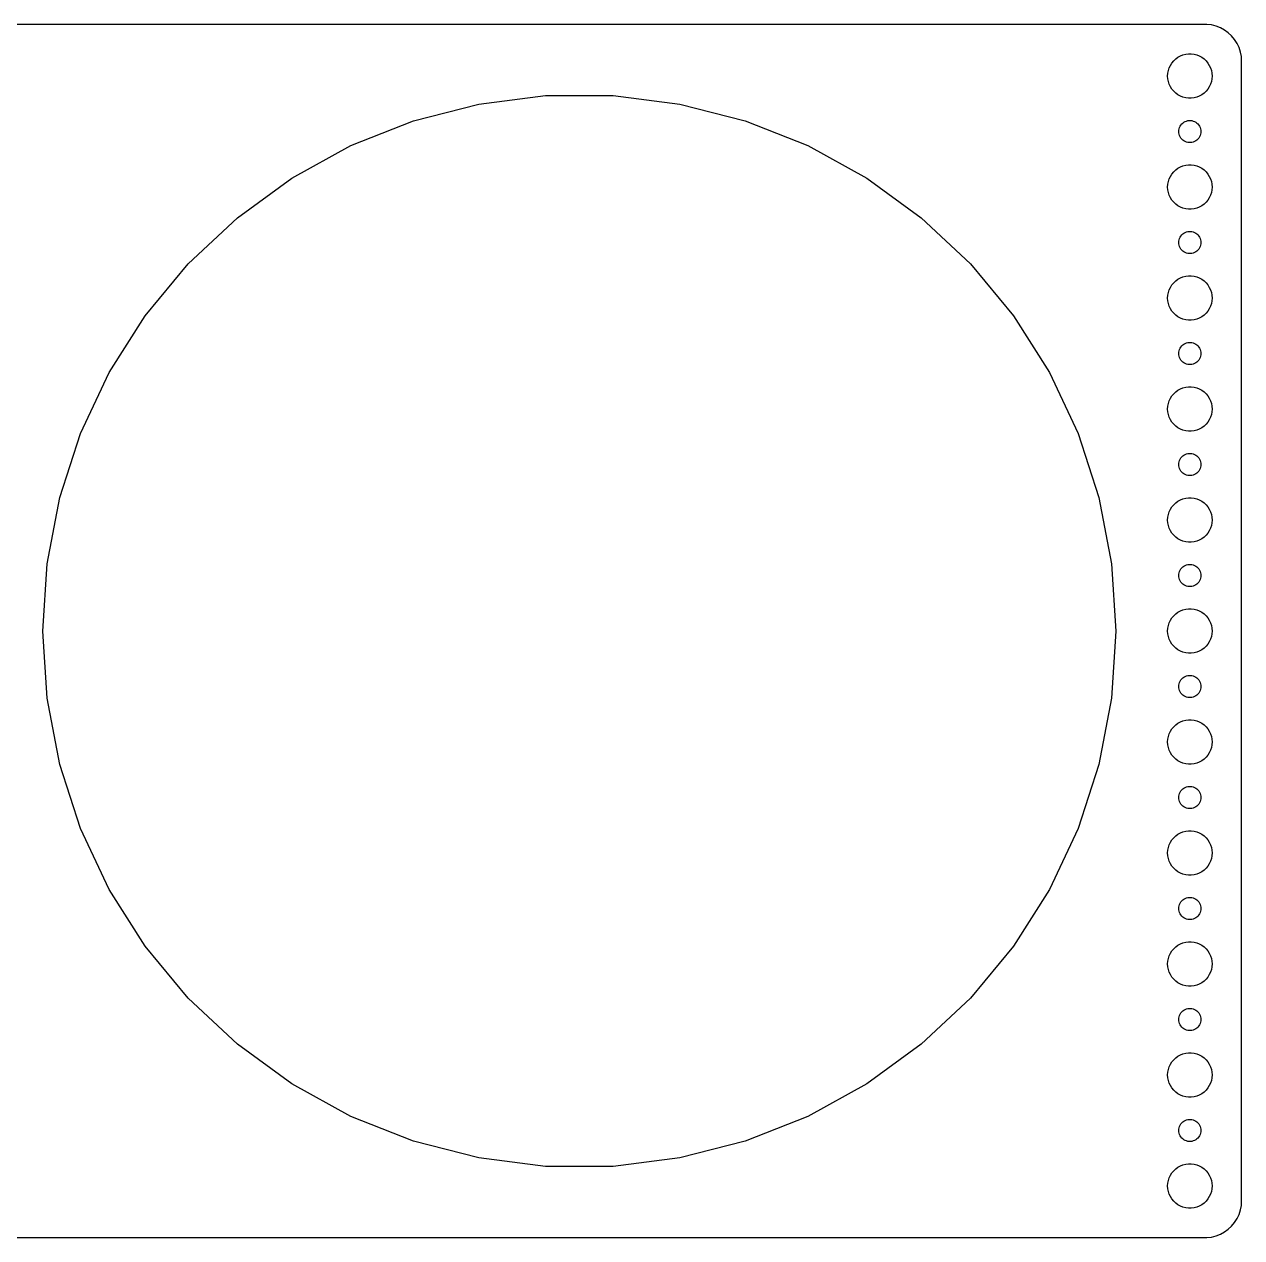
# Model space of a CAD drawing. Header units: metres. Extents: x -164 to 164, y -82 to 82.
# Drawn here: x 0 to 164.5, y -82 to 82 of the extents above; entities that cross this region are included whole.
import ezdxf

# ---------------------------------------------------------------- set-up
doc = ezdxf.new("R2010")
doc.units = ezdxf.units.M

msp = doc.modelspace()

# ---------------------------------------------------------------- linework, layer by layer
for p, q in [((159.814, 81.9901), (-159.814, 81.9901)), ((160.437, 81.9114), (159.814, 81.9901)), ((161.045, 81.7553), (160.437, 81.9114)), ((161.629, 81.5241), (161.045, 81.7553)), ((162.179, 81.2216), (161.629, 81.5241)), ((162.687, 80.8526), (162.179, 81.2216)), ((163.145, 80.4227), (162.687, 80.8526)), ((163.545, 79.9389), (163.145, 80.4227)), ((163.882, 79.4088), (163.545, 79.9389)), ((164.149, 78.8406), (163.882, 79.4088)), ((155.588, 77.3115), (155.893, 77.533)), ((155.893, 77.533), (156.223, 77.7145)), ((156.223, 77.7145), (156.573, 77.8532)), ((156.573, 77.8532), (156.938, 77.9469)), ((156.938, 77.9469), (157.312, 77.9941)), ((157.312, 77.9941), (157.688, 77.9941)), ((157.688, 77.9941), (158.062, 77.9469)), ((158.062, 77.9469), (158.427, 77.8532)), ((158.427, 77.8532), (158.777, 77.7145)), ((158.777, 77.7145), (159.107, 77.533)), ((159.107, 77.533), (159.412, 77.3115)), ((164.343, 78.2434), (164.149, 78.8406)), ((164.461, 77.6267), (164.343, 78.2434)), ((164.5, 77), (164.461, 77.6267)), ((154.524, 75.376), (154.594, 75.7461)), ((154.594, 75.7461), (154.711, 76.1044)), ((154.711, 76.1044), (154.871, 76.4453)), ((154.871, 76.4453), (155.073, 76.7634)), ((155.073, 76.7634), (155.313, 77.0536)), ((155.313, 77.0536), (155.588, 77.3115)), ((159.412, 77.3115), (159.687, 77.0536)), ((159.687, 77.0536), (159.927, 76.7634)), ((159.927, 76.7634), (160.129, 76.4453)), ((160.129, 76.4453), (160.289, 76.1044)), ((160.289, 76.1044), (160.406, 75.7461)), ((160.406, 75.7461), (160.476, 75.376)), ((164.5, -77), (164.5, 77)), ((154.5, 75), (154.524, 75.376)), ((154.524, 74.624), (154.5, 75)), ((154.594, 74.2539), (154.524, 74.624)), ((154.711, 73.8956), (154.594, 74.2539)), ((160.406, 74.2539), (160.289, 73.8956)), ((160.476, 74.624), (160.406, 74.2539)), ((160.476, 75.376), (160.5, 75)), ((160.5, 75), (160.476, 74.624)), ((154.871, 73.5547), (154.711, 73.8956)), ((155.073, 73.2366), (154.871, 73.5547)), ((155.313, 72.9464), (155.073, 73.2366)), ((155.588, 72.6885), (155.313, 72.9464)), ((155.893, 72.467), (155.588, 72.6885)), ((156.223, 72.2855), (155.893, 72.467)), ((159.107, 72.467), (158.777, 72.2855)), ((159.412, 72.6885), (159.107, 72.467)), ((159.687, 72.9464), (159.412, 72.6885)), ((159.927, 73.2366), (159.687, 72.9464)), ((160.129, 73.5547), (159.927, 73.2366)), ((160.289, 73.8956), (160.129, 73.5547)), ((52.5963, 68.9516), (61.4149, 71.2158)), ((61.4149, 71.2158), (70.4477, 72.3569)), ((70.4477, 72.3569), (79.5523, 72.3569)), ((79.5523, 72.3569), (88.5851, 71.2158)), ((88.5851, 71.2158), (97.4037, 68.9516)), ((156.573, 72.1468), (156.223, 72.2855)), ((156.938, 72.0531), (156.573, 72.1468)), ((157.312, 72.0059), (156.938, 72.0531)), ((157.688, 72.0059), (157.312, 72.0059)), ((158.062, 72.0531), (157.688, 72.0059)), ((158.427, 72.1468), (158.062, 72.0531)), ((158.777, 72.2855), (158.427, 72.1468)), ((44.131, 65.6), (52.5963, 68.9516)), ((97.4037, 68.9516), (105.869, 65.6)), ((156, 67.5), (156.012, 67.688)), ((156.012, 67.312), (156, 67.5)), ((156.012, 67.688), (156.047, 67.873)), ((156.047, 67.873), (156.105, 68.0522)), ((156.105, 68.0522), (156.186, 68.2226)), ((156.186, 68.2226), (156.286, 68.3817)), ((156.286, 68.3817), (156.407, 68.5268)), ((156.407, 68.5268), (156.544, 68.6558)), ((156.544, 68.6558), (156.696, 68.7665)), ((156.696, 68.7665), (156.861, 68.8572)), ((156.861, 68.8572), (157.036, 68.9266)), ((157.036, 68.9266), (157.219, 68.9734)), ((157.219, 68.9734), (157.406, 68.997)), ((157.406, 68.997), (157.594, 68.997)), ((157.594, 68.997), (157.781, 68.9734)), ((157.781, 68.9734), (157.964, 68.9266)), ((157.964, 68.9266), (158.139, 68.8572)), ((158.139, 68.8572), (158.304, 68.7665)), ((158.304, 68.7665), (158.456, 68.6558)), ((158.456, 68.6558), (158.593, 68.5268)), ((158.593, 68.5268), (158.714, 68.3817)), ((158.714, 68.3817), (158.814, 68.2226)), ((158.814, 68.2226), (158.895, 68.0522)), ((158.895, 68.0522), (158.953, 67.873)), ((158.953, 67.873), (158.988, 67.688)), ((158.988, 67.688), (159, 67.5)), ((159, 67.5), (158.988, 67.312)), ((156.047, 67.127), (156.012, 67.312)), ((156.105, 66.9478), (156.047, 67.127)), ((156.186, 66.7774), (156.105, 66.9478)), ((156.286, 66.6183), (156.186, 66.7774)), ((156.407, 66.4732), (156.286, 66.6183)), ((156.544, 66.3442), (156.407, 66.4732)), ((156.696, 66.2335), (156.544, 66.3442)), ((156.861, 66.1428), (156.696, 66.2335)), ((157.036, 66.0734), (156.861, 66.1428)), ((157.219, 66.0266), (157.036, 66.0734)), ((157.406, 66.003), (157.219, 66.0266)), ((157.594, 66.003), (157.406, 66.003)), ((157.781, 66.0266), (157.594, 66.003)), ((157.964, 66.0734), (157.781, 66.0266)), ((158.139, 66.1428), (157.964, 66.0734)), ((158.304, 66.2335), (158.139, 66.1428)), ((158.456, 66.3442), (158.304, 66.2335)), ((158.593, 66.4732), (158.456, 66.3442)), ((158.714, 66.6183), (158.593, 66.4732)), ((158.814, 66.7774), (158.714, 66.6183)), ((158.895, 66.9478), (158.814, 66.7774)), ((158.953, 67.127), (158.895, 66.9478)), ((158.988, 67.312), (158.953, 67.127)), ((36.1526, 61.2138), (44.131, 65.6)), ((105.869, 65.6), (113.847, 61.2138)), ((155.588, 62.3115), (155.893, 62.533)), ((155.893, 62.533), (156.223, 62.7145)), ((156.223, 62.7145), (156.573, 62.8532)), ((156.573, 62.8532), (156.938, 62.9469)), ((156.938, 62.9469), (157.312, 62.9941)), ((157.312, 62.9941), (157.688, 62.9941)), ((157.688, 62.9941), (158.062, 62.9469)), ((158.062, 62.9469), (158.427, 62.8532)), ((158.427, 62.8532), (158.777, 62.7145)), ((158.777, 62.7145), (159.107, 62.533)), ((159.107, 62.533), (159.412, 62.3115)), ((28.7868, 55.8622), (36.1526, 61.2138)), ((113.847, 61.2138), (121.213, 55.8622)), ((154.594, 60.7461), (154.711, 61.1044)), ((154.711, 61.1044), (154.871, 61.4453)), ((154.871, 61.4453), (155.073, 61.7634)), ((155.073, 61.7634), (155.313, 62.0536)), ((155.313, 62.0536), (155.588, 62.3115)), ((159.412, 62.3115), (159.687, 62.0536)), ((159.687, 62.0536), (159.927, 61.7634)), ((159.927, 61.7634), (160.129, 61.4453)), ((160.129, 61.4453), (160.289, 61.1044)), ((160.289, 61.1044), (160.406, 60.7461)), ((154.5, 60), (154.524, 60.376)), ((154.524, 59.624), (154.5, 60)), ((154.524, 60.376), (154.594, 60.7461)), ((154.594, 59.2539), (154.524, 59.624)), ((154.711, 58.8956), (154.594, 59.2539)), ((160.406, 59.2539), (160.289, 58.8956)), ((160.406, 60.7461), (160.476, 60.376)), ((160.476, 59.624), (160.406, 59.2539)), ((160.476, 60.376), (160.5, 60)), ((160.5, 60), (160.476, 59.624)), ((154.871, 58.5547), (154.711, 58.8956)), ((155.073, 58.2366), (154.871, 58.5547)), ((155.313, 57.9464), (155.073, 58.2366)), ((155.588, 57.6885), (155.313, 57.9464)), ((155.893, 57.467), (155.588, 57.6885)), ((159.412, 57.6885), (159.107, 57.467)), ((159.687, 57.9464), (159.412, 57.6885)), ((159.927, 58.2366), (159.687, 57.9464)), ((160.129, 58.5547), (159.927, 58.2366)), ((160.289, 58.8956), (160.129, 58.5547)), ((156.223, 57.2855), (155.893, 57.467)), ((156.573, 57.1468), (156.223, 57.2855)), ((156.938, 57.0531), (156.573, 57.1468)), ((157.312, 57.0059), (156.938, 57.0531)), ((157.688, 57.0059), (157.312, 57.0059)), ((158.062, 57.0531), (157.688, 57.0059)), ((158.427, 57.1468), (158.062, 57.0531)), ((158.777, 57.2855), (158.427, 57.1468)), ((159.107, 57.467), (158.777, 57.2855)), ((22.1498, 49.6297), (28.7868, 55.8622)), ((121.213, 55.8622), (127.85, 49.6297)), ((156, 52.5), (156.012, 52.688)), ((156.012, 52.688), (156.047, 52.873)), ((156.047, 52.873), (156.105, 53.0522)), ((156.105, 53.0522), (156.186, 53.2226)), ((156.186, 53.2226), (156.286, 53.3817)), ((156.286, 53.3817), (156.407, 53.5268)), ((156.407, 53.5268), (156.544, 53.6558)), ((156.544, 53.6558), (156.696, 53.7665)), ((156.696, 53.7665), (156.861, 53.8572)), ((156.861, 53.8572), (157.036, 53.9266)), ((157.036, 53.9266), (157.219, 53.9734)), ((157.219, 53.9734), (157.406, 53.997)), ((157.406, 53.997), (157.594, 53.997)), ((157.594, 53.997), (157.781, 53.9734)), ((157.781, 53.9734), (157.964, 53.9266)), ((157.964, 53.9266), (158.139, 53.8572)), ((158.139, 53.8572), (158.304, 53.7665)), ((158.304, 53.7665), (158.456, 53.6558)), ((158.456, 53.6558), (158.593, 53.5268)), ((158.593, 53.5268), (158.714, 53.3817)), ((158.714, 53.3817), (158.814, 53.2226)), ((158.814, 53.2226), (158.895, 53.0522)), ((158.895, 53.0522), (158.953, 52.873)), ((158.953, 52.873), (158.988, 52.688)), ((158.988, 52.688), (159, 52.5)), ((156.012, 52.312), (156, 52.5)), ((156.047, 52.127), (156.012, 52.312)), ((156.105, 51.9478), (156.047, 52.127)), ((156.186, 51.7774), (156.105, 51.9478)), ((156.286, 51.6183), (156.186, 51.7774)), ((156.407, 51.4732), (156.286, 51.6183)), ((156.544, 51.3442), (156.407, 51.4732)), ((156.696, 51.2335), (156.544, 51.3442)), ((156.861, 51.1428), (156.696, 51.2335)), ((157.036, 51.0734), (156.861, 51.1428)), ((157.219, 51.0266), (157.036, 51.0734)), ((157.406, 51.003), (157.219, 51.0266)), ((157.594, 51.003), (157.406, 51.003)), ((157.781, 51.0266), (157.594, 51.003)), ((157.964, 51.0734), (157.781, 51.0266)), ((158.139, 51.1428), (157.964, 51.0734)), ((158.304, 51.2335), (158.139, 51.1428)), ((158.456, 51.3442), (158.304, 51.2335)), ((158.593, 51.4732), (158.456, 51.3442)), ((158.714, 51.6183), (158.593, 51.4732)), ((158.814, 51.7774), (158.714, 51.6183)), ((158.895, 51.9478), (158.814, 51.7774)), ((158.953, 52.127), (158.895, 51.9478)), ((158.988, 52.312), (158.953, 52.127)), ((159, 52.5), (158.988, 52.312)), ((16.3463, 42.6144), (22.1498, 49.6297)), ((127.85, 49.6297), (133.654, 42.6144)), ((155.893, 47.533), (156.223, 47.7145)), ((156.223, 47.7145), (156.573, 47.8532)), ((156.573, 47.8532), (156.938, 47.9469)), ((156.938, 47.9469), (157.312, 47.9941)), ((157.312, 47.9941), (157.688, 47.9941)), ((157.688, 47.9941), (158.062, 47.9469)), ((158.062, 47.9469), (158.427, 47.8532)), ((158.427, 47.8532), (158.777, 47.7145)), ((158.777, 47.7145), (159.107, 47.533)), ((154.594, 45.7461), (154.711, 46.1044)), ((154.711, 46.1044), (154.871, 46.4453)), ((154.871, 46.4453), (155.073, 46.7634)), ((155.073, 46.7634), (155.313, 47.0536)), ((155.313, 47.0536), (155.588, 47.3115)), ((155.588, 47.3115), (155.893, 47.533)), ((159.107, 47.533), (159.412, 47.3115)), ((159.412, 47.3115), (159.687, 47.0536)), ((159.687, 47.0536), (159.927, 46.7634)), ((159.927, 46.7634), (160.129, 46.4453)), ((160.129, 46.4453), (160.289, 46.1044)), ((160.289, 46.1044), (160.406, 45.7461)), ((154.5, 45), (154.524, 45.376)), ((154.524, 44.624), (154.5, 45)), ((154.524, 45.376), (154.594, 45.7461)), ((154.594, 44.2539), (154.524, 44.624)), ((160.406, 45.7461), (160.476, 45.376)), ((160.476, 44.624), (160.406, 44.2539)), ((160.476, 45.376), (160.5, 45)), ((160.5, 45), (160.476, 44.624)), ((154.711, 43.8956), (154.594, 44.2539)), ((154.871, 43.5547), (154.711, 43.8956)), ((155.073, 43.2366), (154.871, 43.5547)), ((155.313, 42.9464), (155.073, 43.2366)), ((155.588, 42.6885), (155.313, 42.9464)), ((159.687, 42.9464), (159.412, 42.6885)), ((159.927, 43.2366), (159.687, 42.9464)), ((160.129, 43.5547), (159.927, 43.2366)), ((160.289, 43.8956), (160.129, 43.5547)), ((160.406, 44.2539), (160.289, 43.8956)), ((11.4678, 34.9271), (16.3463, 42.6144)), ((133.654, 42.6144), (138.532, 34.9271)), ((155.893, 42.467), (155.588, 42.6885)), ((156.223, 42.2855), (155.893, 42.467)), ((156.573, 42.1468), (156.223, 42.2855)), ((156.938, 42.0531), (156.573, 42.1468)), ((157.312, 42.0059), (156.938, 42.0531)), ((157.688, 42.0059), (157.312, 42.0059)), ((158.062, 42.0531), (157.688, 42.0059)), ((158.427, 42.1468), (158.062, 42.0531)), ((158.777, 42.2855), (158.427, 42.1468)), ((159.107, 42.467), (158.777, 42.2855)), ((159.412, 42.6885), (159.107, 42.467)), ((156.012, 37.688), (156.047, 37.873)), ((156.047, 37.873), (156.105, 38.0522)), ((156.105, 38.0522), (156.186, 38.2226)), ((156.186, 38.2226), (156.286, 38.3817)), ((156.286, 38.3817), (156.407, 38.5268)), ((156.407, 38.5268), (156.544, 38.6558)), ((156.544, 38.6558), (156.696, 38.7665)), ((156.696, 38.7665), (156.861, 38.8572)), ((156.861, 38.8572), (157.036, 38.9266)), ((157.036, 38.9266), (157.219, 38.9734)), ((157.219, 38.9734), (157.406, 38.997)), ((157.406, 38.997), (157.594, 38.997)), ((157.594, 38.997), (157.781, 38.9734)), ((157.781, 38.9734), (157.964, 38.9266)), ((157.964, 38.9266), (158.139, 38.8572)), ((158.139, 38.8572), (158.304, 38.7665)), ((158.304, 38.7665), (158.456, 38.6558)), ((158.456, 38.6558), (158.593, 38.5268)), ((158.593, 38.5268), (158.714, 38.3817)), ((158.714, 38.3817), (158.814, 38.2226)), ((158.814, 38.2226), (158.895, 38.0522)), ((158.895, 38.0522), (158.953, 37.873)), ((158.953, 37.873), (158.988, 37.688)), ((156, 37.5), (156.012, 37.688)), ((156.012, 37.312), (156, 37.5)), ((156.047, 37.127), (156.012, 37.312)), ((156.105, 36.9478), (156.047, 37.127)), ((156.186, 36.7774), (156.105, 36.9478)), ((156.286, 36.6183), (156.186, 36.7774)), ((156.407, 36.4732), (156.286, 36.6183)), ((156.544, 36.3442), (156.407, 36.4732)), ((156.696, 36.2335), (156.544, 36.3442)), ((156.861, 36.1428), (156.696, 36.2335)), ((158.304, 36.2335), (158.139, 36.1428)), ((158.456, 36.3442), (158.304, 36.2335)), ((158.593, 36.4732), (158.456, 36.3442)), ((158.714, 36.6183), (158.593, 36.4732)), ((158.814, 36.7774), (158.714, 36.6183)), ((158.895, 36.9478), (158.814, 36.7774)), ((158.953, 37.127), (158.895, 36.9478)), ((158.988, 37.312), (158.953, 37.127)), ((158.988, 37.688), (159, 37.5)), ((159, 37.5), (158.988, 37.312)), ((7.5912, 26.689), (11.4678, 34.9271)), ((138.532, 34.9271), (142.409, 26.689)), ((157.036, 36.0734), (156.861, 36.1428)), ((157.219, 36.0266), (157.036, 36.0734)), ((157.406, 36.003), (157.219, 36.0266)), ((157.594, 36.003), (157.406, 36.003)), ((157.781, 36.0266), (157.594, 36.003)), ((157.964, 36.0734), (157.781, 36.0266)), ((158.139, 36.1428), (157.964, 36.0734)), ((156.573, 32.8532), (156.938, 32.9469)), ((156.938, 32.9469), (157.312, 32.9941)), ((157.312, 32.9941), (157.688, 32.9941)), ((157.688, 32.9941), (158.062, 32.9469)), ((158.062, 32.9469), (158.427, 32.8532)), ((154.711, 31.1044), (154.871, 31.4453)), ((154.871, 31.4453), (155.073, 31.7634)), ((155.073, 31.7634), (155.313, 32.0536)), ((155.313, 32.0536), (155.588, 32.3115)), ((155.588, 32.3115), (155.893, 32.533)), ((155.893, 32.533), (156.223, 32.7145)), ((156.223, 32.7145), (156.573, 32.8532)), ((158.427, 32.8532), (158.777, 32.7145)), ((158.777, 32.7145), (159.107, 32.533)), ((159.107, 32.533), (159.412, 32.3115)), ((159.412, 32.3115), (159.687, 32.0536)), ((159.687, 32.0536), (159.927, 31.7634)), ((159.927, 31.7634), (160.129, 31.4453)), ((160.129, 31.4453), (160.289, 31.1044)), ((154.5, 30), (154.524, 30.376)), ((154.524, 29.624), (154.5, 30)), ((154.524, 30.376), (154.594, 30.7461)), ((154.594, 29.2539), (154.524, 29.624)), ((154.594, 30.7461), (154.711, 31.1044)), ((160.289, 31.1044), (160.406, 30.7461)), ((160.406, 30.7461), (160.476, 30.376)), ((160.476, 29.624), (160.406, 29.2539)), ((160.476, 30.376), (160.5, 30)), ((160.5, 30), (160.476, 29.624)), ((154.711, 28.8956), (154.594, 29.2539)), ((154.871, 28.5547), (154.711, 28.8956)), ((155.073, 28.2366), (154.871, 28.5547)), ((155.313, 27.9464), (155.073, 28.2366)), ((159.927, 28.2366), (159.687, 27.9464)), ((160.129, 28.5547), (159.927, 28.2366)), ((160.289, 28.8956), (160.129, 28.5547)), ((160.406, 29.2539), (160.289, 28.8956)), ((4.77771, 18.03), (7.5912, 26.689)), ((142.409, 26.689), (145.222, 18.03)), ((155.588, 27.6884), (155.313, 27.9464)), ((155.893, 27.467), (155.588, 27.6884)), ((156.223, 27.2855), (155.893, 27.467)), ((156.573, 27.1468), (156.223, 27.2855)), ((156.938, 27.0531), (156.573, 27.1468)), ((157.312, 27.0059), (156.938, 27.0531)), ((157.688, 27.0059), (157.312, 27.0059)), ((158.062, 27.0531), (157.688, 27.0059)), ((158.427, 27.1468), (158.062, 27.0531)), ((158.777, 27.2855), (158.427, 27.1468)), ((159.107, 27.467), (158.777, 27.2855)), ((159.412, 27.6884), (159.107, 27.467)), ((159.687, 27.9464), (159.412, 27.6884)), ((156.047, 22.873), (156.105, 23.0522)), ((156.105, 23.0522), (156.186, 23.2226)), ((156.186, 23.2226), (156.286, 23.3817)), ((156.286, 23.3817), (156.407, 23.5268)), ((156.407, 23.5268), (156.544, 23.6558)), ((156.544, 23.6558), (156.696, 23.7665)), ((156.696, 23.7665), (156.861, 23.8572)), ((156.861, 23.8572), (157.036, 23.9266)), ((157.036, 23.9266), (157.219, 23.9734)), ((157.219, 23.9734), (157.406, 23.997)), ((157.406, 23.997), (157.594, 23.997)), ((157.594, 23.997), (157.781, 23.9734)), ((157.781, 23.9734), (157.964, 23.9266)), ((157.964, 23.9266), (158.139, 23.8572)), ((158.139, 23.8572), (158.304, 23.7665)), ((158.304, 23.7665), (158.456, 23.6558)), ((158.456, 23.6558), (158.593, 23.5268)), ((158.593, 23.5268), (158.714, 23.3817)), ((158.714, 23.3817), (158.814, 23.2226)), ((158.814, 23.2226), (158.895, 23.0522)), ((158.895, 23.0522), (158.953, 22.873)), ((156, 22.5), (156.012, 22.688)), ((156.012, 22.312), (156, 22.5)), ((156.012, 22.688), (156.047, 22.873)), ((156.047, 22.127), (156.012, 22.312)), ((156.105, 21.9478), (156.047, 22.127)), ((156.186, 21.7774), (156.105, 21.9478)), ((156.286, 21.6183), (156.186, 21.7774)), ((156.407, 21.4732), (156.286, 21.6183)), ((156.544, 21.3442), (156.407, 21.4732)), ((158.593, 21.4732), (158.456, 21.3442)), ((158.714, 21.6183), (158.593, 21.4732)), ((158.814, 21.7774), (158.714, 21.6183)), ((158.895, 21.9478), (158.814, 21.7774)), ((158.953, 22.127), (158.895, 21.9478)), ((158.953, 22.873), (158.988, 22.688)), ((158.988, 22.312), (158.953, 22.127)), ((158.988, 22.688), (159, 22.5)), ((159, 22.5), (158.988, 22.312)), ((156.696, 21.2335), (156.544, 21.3442)), ((156.861, 21.1427), (156.696, 21.2335)), ((157.036, 21.0734), (156.861, 21.1427)), ((157.219, 21.0266), (157.036, 21.0734)), ((157.406, 21.003), (157.219, 21.0266)), ((157.594, 21.003), (157.406, 21.003)), ((157.781, 21.0266), (157.594, 21.003)), ((157.964, 21.0734), (157.781, 21.0266)), ((158.139, 21.1427), (157.964, 21.0734)), ((158.304, 21.2335), (158.139, 21.1427)), ((158.456, 21.3442), (158.304, 21.2335)), ((3.07167, 9.08665), (4.77771, 18.03)), ((145.222, 18.03), (146.928, 9.08665)), ((154.871, 16.4453), (155.073, 16.7634)), ((155.073, 16.7634), (155.313, 17.0536)), ((155.313, 17.0536), (155.588, 17.3115)), ((155.588, 17.3115), (155.893, 17.533)), ((155.893, 17.533), (156.223, 17.7145)), ((156.223, 17.7145), (156.573, 17.8532)), ((156.573, 17.8532), (156.938, 17.9469)), ((156.938, 17.9469), (157.312, 17.9941)), ((157.312, 17.9941), (157.688, 17.9941)), ((157.688, 17.9941), (158.062, 17.9469)), ((158.062, 17.9469), (158.427, 17.8532)), ((158.427, 17.8532), (158.777, 17.7145)), ((158.777, 17.7145), (159.107, 17.533)), ((159.107, 17.533), (159.412, 17.3115)), ((159.412, 17.3115), (159.687, 17.0536)), ((159.687, 17.0536), (159.927, 16.7634)), ((159.927, 16.7634), (160.129, 16.4453)), ((154.5, 15), (154.524, 15.376)), ((154.524, 14.624), (154.5, 15)), ((154.524, 15.376), (154.594, 15.7461)), ((154.594, 15.7461), (154.711, 16.1044)), ((154.711, 16.1044), (154.871, 16.4453)), ((160.129, 16.4453), (160.289, 16.1044)), ((160.289, 16.1044), (160.406, 15.7461)), ((160.406, 15.7461), (160.476, 15.376)), ((160.476, 15.376), (160.5, 15)), ((160.5, 15), (160.476, 14.624)), ((154.594, 14.2539), (154.524, 14.624)), ((154.711, 13.8956), (154.594, 14.2539)), ((154.871, 13.5547), (154.711, 13.8956)), ((155.073, 13.2366), (154.871, 13.5547)), ((155.313, 12.9464), (155.073, 13.2366)), ((159.927, 13.2366), (159.687, 12.9464)), ((160.129, 13.5547), (159.927, 13.2366)), ((160.289, 13.8956), (160.129, 13.5547)), ((160.406, 14.2539), (160.289, 13.8956)), ((160.476, 14.624), (160.406, 14.2539)), ((155.588, 12.6884), (155.313, 12.9464)), ((155.893, 12.467), (155.588, 12.6884)), ((156.223, 12.2855), (155.893, 12.467)), ((156.573, 12.1468), (156.223, 12.2855)), ((156.938, 12.0531), (156.573, 12.1468)), ((157.312, 12.0059), (156.938, 12.0531)), ((157.688, 12.0059), (157.312, 12.0059)), ((158.062, 12.0531), (157.688, 12.0059)), ((158.427, 12.1468), (158.062, 12.0531)), ((158.777, 12.2855), (158.427, 12.1468)), ((159.107, 12.467), (158.777, 12.2855)), ((159.412, 12.6884), (159.107, 12.467)), ((159.687, 12.9464), (159.412, 12.6884)), ((2.5, 0), (3.07167, 9.08665)), ((146.928, 9.08665), (147.5, 0)), ((156.186, 8.22263), (156.286, 8.38167)), ((156.286, 8.38167), (156.407, 8.52681)), ((156.407, 8.52681), (156.544, 8.65576)), ((156.544, 8.65576), (156.696, 8.76648)), ((156.696, 8.76648), (156.861, 8.85724)), ((156.861, 8.85724), (157.036, 8.92657)), ((157.036, 8.92657), (157.219, 8.97342)), ((157.219, 8.97342), (157.406, 8.99704)), ((157.406, 8.99704), (157.594, 8.99704)), ((157.594, 8.99704), (157.781, 8.97342)), ((157.781, 8.97342), (157.964, 8.92657)), ((157.964, 8.92657), (158.139, 8.85724)), ((158.139, 8.85724), (158.304, 8.76648)), ((158.304, 8.76648), (158.456, 8.65576)), ((158.456, 8.65576), (158.593, 8.52681)), ((158.593, 8.52681), (158.714, 8.38167)), ((158.714, 8.38167), (158.814, 8.22263)), ((156, 7.5), (156.012, 7.68799)), ((156.012, 7.312), (156, 7.5)), ((156.012, 7.68799), (156.047, 7.87303)), ((156.047, 7.12695), (156.012, 7.312)), ((156.047, 7.87303), (156.105, 8.05219)), ((156.105, 6.9478), (156.047, 7.12695)), ((156.105, 8.05219), (156.186, 8.22263)), ((156.186, 6.77736), (156.105, 6.9478)), ((156.286, 6.61832), (156.186, 6.77736)), ((156.407, 6.47318), (156.286, 6.61832)), ((158.714, 6.61832), (158.593, 6.47318)), ((158.814, 6.77736), (158.714, 6.61832)), ((158.814, 8.22263), (158.895, 8.05219)), ((158.895, 6.9478), (158.814, 6.77736)), ((158.895, 8.05219), (158.953, 7.87303)), ((158.953, 7.12695), (158.895, 6.9478)), ((158.953, 7.87303), (158.988, 7.68799)), ((158.988, 7.312), (158.953, 7.12695)), ((158.988, 7.68799), (159, 7.5)), ((159, 7.5), (158.988, 7.312)), ((156.544, 6.34422), (156.407, 6.47318)), ((156.696, 6.23351), (156.544, 6.34422)), ((156.861, 6.14275), (156.696, 6.23351)), ((157.036, 6.07341), (156.861, 6.14275)), ((157.219, 6.02657), (157.036, 6.07341)), ((157.406, 6.00294), (157.219, 6.02657)), ((157.594, 6.00294), (157.406, 6.00294)), ((157.781, 6.02657), (157.594, 6.00294)), ((157.964, 6.07341), (157.781, 6.02657)), ((158.139, 6.14275), (157.964, 6.07341)), ((158.304, 6.23351), (158.139, 6.14275)), ((158.456, 6.34422), (158.304, 6.23351)), ((158.593, 6.47318), (158.456, 6.34422)), ((154.871, 1.44525), (155.073, 1.76335)), ((155.073, 1.76335), (155.313, 2.05363)), ((155.313, 2.05363), (155.588, 2.31154)), ((155.588, 2.31154), (155.893, 2.53297)), ((155.893, 2.53297), (156.223, 2.71448)), ((156.223, 2.71448), (156.573, 2.85316)), ((156.573, 2.85316), (156.938, 2.94685)), ((156.938, 2.94685), (157.312, 2.99408)), ((157.312, 2.99408), (157.688, 2.99408)), ((157.688, 2.99408), (158.062, 2.94685)), ((158.062, 2.94685), (158.427, 2.85316)), ((158.427, 2.85316), (158.777, 2.71448)), ((158.777, 2.71448), (159.107, 2.53297)), ((159.107, 2.53297), (159.412, 2.31154)), ((159.412, 2.31154), (159.687, 2.05363)), ((159.687, 2.05363), (159.927, 1.76335)), ((159.927, 1.76335), (160.129, 1.44525)), ((3.07167, -9.08665), (2.5, 0)), ((147.5, 0), (146.928, -9.08665)), ((154.5, 0), (154.524, 0.37599)), ((154.524, -0.37599), (154.5, 0)), ((154.524, 0.37599), (154.594, 0.74606)), ((154.594, 0.74606), (154.711, 1.10437)), ((154.711, 1.10437), (154.871, 1.44525)), ((160.129, 1.44525), (160.289, 1.10437)), ((160.289, 1.10437), (160.406, 0.74606)), ((160.406, 0.74606), (160.476, 0.37599)), ((160.476, 0.37599), (160.5, 0)), ((160.5, 0), (160.476, -0.37599)), ((154.594, -0.74606), (154.524, -0.37599)), ((154.711, -1.10437), (154.594, -0.74606)), ((154.871, -1.44525), (154.711, -1.10437)), ((155.073, -1.76335), (154.871, -1.44525)), ((160.129, -1.44525), (159.927, -1.76335)), ((160.289, -1.10437), (160.129, -1.44525)), ((160.406, -0.74606), (160.289, -1.10437)), ((160.476, -0.37599), (160.406, -0.74606)), ((155.313, -2.05363), (155.073, -1.76335)), ((155.588, -2.31154), (155.313, -2.05363)), ((155.893, -2.53297), (155.588, -2.31154)), ((156.223, -2.71448), (155.893, -2.53297)), ((156.573, -2.85316), (156.223, -2.71448)), ((156.938, -2.94685), (156.573, -2.85316)), ((157.312, -2.99408), (156.938, -2.94685)), ((157.688, -2.99408), (157.312, -2.99408)), ((158.062, -2.94685), (157.688, -2.99408)), ((158.427, -2.85316), (158.062, -2.94685)), ((158.777, -2.71448), (158.427, -2.85316)), ((159.107, -2.53297), (158.777, -2.71448)), ((159.412, -2.31154), (159.107, -2.53297)), ((159.687, -2.05363), (159.412, -2.31154)), ((159.927, -1.76335), (159.687, -2.05363)), ((156.286, -6.61832), (156.407, -6.47318)), ((156.407, -6.47318), (156.544, -6.34422)), ((156.544, -6.34422), (156.696, -6.23351)), ((156.696, -6.23351), (156.861, -6.14275)), ((156.861, -6.14275), (157.036, -6.07341)), ((157.036, -6.07341), (157.219, -6.02657)), ((157.219, -6.02657), (157.406, -6.00294)), ((157.406, -6.00294), (157.594, -6.00294)), ((157.594, -6.00294), (157.781, -6.02657)), ((157.781, -6.02657), (157.964, -6.07341)), ((157.964, -6.07341), (158.139, -6.14275)), ((158.139, -6.14275), (158.304, -6.23351)), ((158.304, -6.23351), (158.456, -6.34422)), ((158.456, -6.34422), (158.593, -6.47318)), ((158.593, -6.47318), (158.714, -6.61832)), ((156, -7.5), (156.012, -7.312)), ((156.012, -7.68799), (156, -7.5)), ((156.012, -7.312), (156.047, -7.12695)), ((156.047, -7.87303), (156.012, -7.68799)), ((156.047, -7.12695), (156.105, -6.9478)), ((156.105, -8.05219), (156.047, -7.87303)), ((156.105, -6.9478), (156.186, -6.77736)), ((156.186, -8.22263), (156.105, -8.05219)), ((156.186, -6.77736), (156.286, -6.61832)), ((156.286, -8.38167), (156.186, -8.22263)), ((158.714, -6.61832), (158.814, -6.77736)), ((158.814, -8.22263), (158.714, -8.38167)), ((158.814, -6.77736), (158.895, -6.9478)), ((158.895, -8.05219), (158.814, -8.22263)), ((158.895, -6.9478), (158.953, -7.12695)), ((158.953, -7.87303), (158.895, -8.05219)), ((158.953, -7.12695), (158.988, -7.312)), ((158.988, -7.68799), (158.953, -7.87303)), ((158.988, -7.312), (159, -7.5)), ((159, -7.5), (158.988, -7.68799)), ((4.77771, -18.03), (3.07167, -9.08665)), ((146.928, -9.08665), (145.222, -18.03)), ((156.407, -8.52681), (156.286, -8.38167)), ((156.544, -8.65576), (156.407, -8.52681)), ((156.696, -8.76648), (156.544, -8.65576)), ((156.861, -8.85724), (156.696, -8.76648)), ((157.036, -8.92657), (156.861, -8.85724)), ((157.219, -8.97342), (157.036, -8.92657)), ((157.406, -8.99704), (157.219, -8.97342)), ((157.594, -8.99704), (157.406, -8.99704)), ((157.781, -8.97342), (157.594, -8.99704)), ((157.964, -8.92657), (157.781, -8.97342)), ((158.139, -8.85724), (157.964, -8.92657)), ((158.304, -8.76648), (158.139, -8.85724)), ((158.456, -8.65576), (158.304, -8.76648)), ((158.593, -8.52681), (158.456, -8.65576)), ((158.714, -8.38167), (158.593, -8.52681)), ((155.073, -13.2366), (155.313, -12.9464)), ((155.313, -12.9464), (155.588, -12.6884)), ((155.588, -12.6884), (155.893, -12.467)), ((155.893, -12.467), (156.223, -12.2855)), ((156.223, -12.2855), (156.573, -12.1468)), ((156.573, -12.1468), (156.938, -12.0531)), ((156.938, -12.0531), (157.312, -12.0059)), ((157.312, -12.0059), (157.688, -12.0059)), ((157.688, -12.0059), (158.062, -12.0531)), ((158.062, -12.0531), (158.427, -12.1468)), ((158.427, -12.1468), (158.777, -12.2855)), ((158.777, -12.2855), (159.107, -12.467)), ((159.107, -12.467), (159.412, -12.6884)), ((159.412, -12.6884), (159.687, -12.9464)), ((159.687, -12.9464), (159.927, -13.2366)), ((154.5, -15), (154.524, -14.624)), ((154.524, -14.624), (154.594, -14.2539)), ((154.594, -14.2539), (154.711, -13.8956)), ((154.711, -13.8956), (154.871, -13.5547)), ((154.871, -13.5547), (155.073, -13.2366)), ((159.927, -13.2366), (160.129, -13.5547)), ((160.129, -13.5547), (160.289, -13.8956)), ((160.289, -13.8956), (160.406, -14.2539)), ((160.406, -14.2539), (160.476, -14.624)), ((160.476, -14.624), (160.5, -15)), ((154.524, -15.376), (154.5, -15)), ((154.594, -15.7461), (154.524, -15.376)), ((154.711, -16.1044), (154.594, -15.7461)), ((154.871, -16.4453), (154.711, -16.1044)), ((155.073, -16.7634), (154.871, -16.4453)), ((160.129, -16.4453), (159.927, -16.7634)), ((160.289, -16.1044), (160.129, -16.4453)), ((160.406, -15.7461), (160.289, -16.1044)), ((160.476, -15.376), (160.406, -15.7461)), ((160.5, -15), (160.476, -15.376)), ((7.5912, -26.689), (4.77771, -18.03)), ((145.222, -18.03), (142.409, -26.689)), ((155.313, -17.0536), (155.073, -16.7634)), ((155.588, -17.3115), (155.313, -17.0536)), ((155.893, -17.533), (155.588, -17.3115)), ((156.223, -17.7145), (155.893, -17.533)), ((156.573, -17.8532), (156.223, -17.7145)), ((156.938, -17.9469), (156.573, -17.8532)), ((157.312, -17.9941), (156.938, -17.9469)), ((157.688, -17.9941), (157.312, -17.9941)), ((158.062, -17.9469), (157.688, -17.9941)), ((158.427, -17.8532), (158.062, -17.9469)), ((158.777, -17.7145), (158.427, -17.8532)), ((159.107, -17.533), (158.777, -17.7145)), ((159.412, -17.3115), (159.107, -17.533)), ((159.687, -17.0536), (159.412, -17.3115)), ((159.927, -16.7634), (159.687, -17.0536)), ((156.407, -21.4732), (156.544, -21.3442)), ((156.544, -21.3442), (156.696, -21.2335)), ((156.696, -21.2335), (156.861, -21.1427)), ((156.861, -21.1427), (157.036, -21.0734)), ((157.036, -21.0734), (157.219, -21.0266)), ((157.219, -21.0266), (157.406, -21.003)), ((157.406, -21.003), (157.594, -21.003)), ((157.594, -21.003), (157.781, -21.0266)), ((157.781, -21.0266), (157.964, -21.0734)), ((157.964, -21.0734), (158.139, -21.1427)), ((158.139, -21.1427), (158.304, -21.2335)), ((158.304, -21.2335), (158.456, -21.3442)), ((158.456, -21.3442), (158.593, -21.4732)), ((156, -22.5), (156.012, -22.312)), ((156.012, -22.688), (156, -22.5)), ((156.012, -22.312), (156.047, -22.127)), ((156.047, -22.873), (156.012, -22.688)), ((156.047, -22.127), (156.105, -21.9478)), ((156.105, -23.0522), (156.047, -22.873)), ((156.105, -21.9478), (156.186, -21.7774)), ((156.186, -21.7774), (156.286, -21.6183)), ((156.286, -21.6183), (156.407, -21.4732)), ((158.593, -21.4732), (158.714, -21.6183)), ((158.714, -21.6183), (158.814, -21.7774)), ((158.814, -21.7774), (158.895, -21.9478)), ((158.895, -21.9478), (158.953, -22.127)), ((158.953, -22.873), (158.895, -23.0522)), ((158.953, -22.127), (158.988, -22.312)), ((158.988, -22.688), (158.953, -22.873)), ((158.988, -22.312), (159, -22.5)), ((159, -22.5), (158.988, -22.688)), ((156.186, -23.2226), (156.105, -23.0522)), ((156.286, -23.3817), (156.186, -23.2226)), ((156.407, -23.5268), (156.286, -23.3817)), ((156.544, -23.6558), (156.407, -23.5268)), ((156.696, -23.7665), (156.544, -23.6558)), ((156.861, -23.8572), (156.696, -23.7665)), ((157.036, -23.9266), (156.861, -23.8572)), ((157.219, -23.9734), (157.036, -23.9266)), ((157.406, -23.997), (157.219, -23.9734)), ((157.594, -23.997), (157.406, -23.997)), ((157.781, -23.9734), (157.594, -23.997)), ((157.964, -23.9266), (157.781, -23.9734)), ((158.139, -23.8572), (157.964, -23.9266)), ((158.304, -23.7665), (158.139, -23.8572)), ((158.456, -23.6558), (158.304, -23.7665)), ((158.593, -23.5268), (158.456, -23.6558)), ((158.714, -23.3817), (158.593, -23.5268)), ((158.814, -23.2226), (158.714, -23.3817)), ((158.895, -23.0522), (158.814, -23.2226)), ((11.4678, -34.9271), (7.5912, -26.689)), ((142.409, -26.689), (138.532, -34.9271)), ((155.073, -28.2366), (155.313, -27.9464)), ((155.313, -27.9464), (155.588, -27.6884)), ((155.588, -27.6884), (155.893, -27.467)), ((155.893, -27.467), (156.223, -27.2855)), ((156.223, -27.2855), (156.573, -27.1468)), ((156.573, -27.1468), (156.938, -27.0531)), ((156.938, -27.0531), (157.312, -27.0059)), ((157.312, -27.0059), (157.688, -27.0059)), ((157.688, -27.0059), (158.062, -27.0531)), ((158.062, -27.0531), (158.427, -27.1468)), ((158.427, -27.1468), (158.777, -27.2855)), ((158.777, -27.2855), (159.107, -27.467)), ((159.107, -27.467), (159.412, -27.6884)), ((159.412, -27.6884), (159.687, -27.9464)), ((159.687, -27.9464), (159.927, -28.2366)), ((154.524, -29.624), (154.594, -29.2539)), ((154.594, -29.2539), (154.711, -28.8956)), ((154.711, -28.8956), (154.871, -28.5547)), ((154.871, -28.5547), (155.073, -28.2366)), ((159.927, -28.2366), (160.129, -28.5547)), ((160.129, -28.5547), (160.289, -28.8956)), ((160.289, -28.8956), (160.406, -29.2539)), ((160.406, -29.2539), (160.476, -29.624)), ((154.5, -30), (154.524, -29.624)), ((154.524, -30.376), (154.5, -30)), ((154.594, -30.7461), (154.524, -30.376)), ((154.711, -31.1044), (154.594, -30.7461)), ((154.871, -31.4453), (154.711, -31.1044)), ((160.289, -31.1044), (160.129, -31.4453)), ((160.406, -30.7461), (160.289, -31.1044)), ((160.476, -30.376), (160.406, -30.7461)), ((160.476, -29.624), (160.5, -30)), ((160.5, -30), (160.476, -30.376)), ((155.073, -31.7634), (154.871, -31.4453)), ((155.313, -32.0536), (155.073, -31.7634)), ((155.588, -32.3115), (155.313, -32.0536)), ((155.893, -32.533), (155.588, -32.3115)), ((156.223, -32.7145), (155.893, -32.533)), ((156.573, -32.8532), (156.223, -32.7145)), ((156.938, -32.9469), (156.573, -32.8532)), ((158.427, -32.8532), (158.062, -32.9469)), ((158.777, -32.7145), (158.427, -32.8532)), ((159.107, -32.533), (158.777, -32.7145)), ((159.412, -32.3115), (159.107, -32.533)), ((159.687, -32.0536), (159.412, -32.3115)), ((159.927, -31.7634), (159.687, -32.0536)), ((160.129, -31.4453), (159.927, -31.7634)), ((157.312, -32.9941), (156.938, -32.9469)), ((157.688, -32.9941), (157.312, -32.9941)), ((158.062, -32.9469), (157.688, -32.9941)), ((16.3463, -42.6144), (11.4678, -34.9271)), ((138.532, -34.9271), (133.654, -42.6144)), ((156.696, -36.2335), (156.861, -36.1428)), ((156.861, -36.1428), (157.036, -36.0734)), ((157.036, -36.0734), (157.219, -36.0266)), ((157.219, -36.0266), (157.406, -36.003)), ((157.406, -36.003), (157.594, -36.003)), ((157.594, -36.003), (157.781, -36.0266)), ((157.781, -36.0266), (157.964, -36.0734)), ((157.964, -36.0734), (158.139, -36.1428)), ((158.139, -36.1428), (158.304, -36.2335)), ((156, -37.5), (156.012, -37.312)), ((156.012, -37.688), (156, -37.5)), ((156.012, -37.312), (156.047, -37.127)), ((156.047, -37.873), (156.012, -37.688)), ((156.047, -37.127), (156.105, -36.9478)), ((156.105, -36.9478), (156.186, -36.7774)), ((156.186, -36.7774), (156.286, -36.6183)), ((156.286, -36.6183), (156.407, -36.4732)), ((156.407, -36.4732), (156.544, -36.3442)), ((156.544, -36.3442), (156.696, -36.2335)), ((158.304, -36.2335), (158.456, -36.3442)), ((158.456, -36.3442), (158.593, -36.4732)), ((158.593, -36.4732), (158.714, -36.6183)), ((158.714, -36.6183), (158.814, -36.7774)), ((158.814, -36.7774), (158.895, -36.9478)), ((158.895, -36.9478), (158.953, -37.127)), ((158.953, -37.127), (158.988, -37.312)), ((158.988, -37.688), (158.953, -37.873)), ((158.988, -37.312), (159, -37.5)), ((159, -37.5), (158.988, -37.688)), ((156.105, -38.0522), (156.047, -37.873)), ((156.186, -38.2226), (156.105, -38.0522)), ((156.286, -38.3817), (156.186, -38.2226)), ((156.407, -38.5268), (156.286, -38.3817)), ((156.544, -38.6558), (156.407, -38.5268)), ((156.696, -38.7665), (156.544, -38.6558)), ((156.861, -38.8572), (156.696, -38.7665)), ((157.036, -38.9266), (156.861, -38.8572)), ((157.219, -38.9734), (157.036, -38.9266)), ((157.406, -38.997), (157.219, -38.9734)), ((157.594, -38.997), (157.406, -38.997)), ((157.781, -38.9734), (157.594, -38.997)), ((157.964, -38.9266), (157.781, -38.9734)), ((158.139, -38.8572), (157.964, -38.9266)), ((158.304, -38.7665), (158.139, -38.8572)), ((158.456, -38.6558), (158.304, -38.7665)), ((158.593, -38.5268), (158.456, -38.6558)), ((158.714, -38.3817), (158.593, -38.5268)), ((158.814, -38.2226), (158.714, -38.3817)), ((158.895, -38.0522), (158.814, -38.2226)), ((158.953, -37.873), (158.895, -38.0522)), ((22.1498, -49.6297), (16.3463, -42.6144)), ((133.654, -42.6144), (127.85, -49.6297)), ((155.313, -42.9464), (155.588, -42.6885)), ((155.588, -42.6885), (155.893, -42.467)), ((155.893, -42.467), (156.223, -42.2855)), ((156.223, -42.2855), (156.573, -42.1468)), ((156.573, -42.1468), (156.938, -42.0531)), ((156.938, -42.0531), (157.312, -42.0059)), ((157.312, -42.0059), (157.688, -42.0059)), ((157.688, -42.0059), (158.062, -42.0531)), ((158.062, -42.0531), (158.427, -42.1468)), ((158.427, -42.1468), (158.777, -42.2855)), ((158.777, -42.2855), (159.107, -42.467)), ((159.107, -42.467), (159.412, -42.6885)), ((159.412, -42.6885), (159.687, -42.9464)), ((154.524, -44.624), (154.594, -44.2539)), ((154.594, -44.2539), (154.711, -43.8956)), ((154.711, -43.8956), (154.871, -43.5547)), ((154.871, -43.5547), (155.073, -43.2366)), ((155.073, -43.2366), (155.313, -42.9464)), ((159.687, -42.9464), (159.927, -43.2366)), ((159.927, -43.2366), (160.129, -43.5547)), ((160.129, -43.5547), (160.289, -43.8956)), ((160.289, -43.8956), (160.406, -44.2539)), ((160.406, -44.2539), (160.476, -44.624)), ((154.5, -45), (154.524, -44.624)), ((154.524, -45.376), (154.5, -45)), ((154.594, -45.7461), (154.524, -45.376)), ((154.711, -46.1044), (154.594, -45.7461)), ((160.406, -45.7461), (160.289, -46.1044)), ((160.476, -45.376), (160.406, -45.7461)), ((160.476, -44.624), (160.5, -45)), ((160.5, -45), (160.476, -45.376)), ((154.871, -46.4453), (154.711, -46.1044)), ((155.073, -46.7634), (154.871, -46.4453)), ((155.313, -47.0536), (155.073, -46.7634)), ((155.588, -47.3115), (155.313, -47.0536)), ((155.893, -47.533), (155.588, -47.3115)), ((156.223, -47.7145), (155.893, -47.533)), ((159.107, -47.533), (158.777, -47.7145)), ((159.412, -47.3115), (159.107, -47.533)), ((159.687, -47.0536), (159.412, -47.3115)), ((159.927, -46.7634), (159.687, -47.0536)), ((160.129, -46.4453), (159.927, -46.7634)), ((160.289, -46.1044), (160.129, -46.4453)), ((156.573, -47.8532), (156.223, -47.7145)), ((156.938, -47.9469), (156.573, -47.8532)), ((157.312, -47.9941), (156.938, -47.9469)), ((157.688, -47.9941), (157.312, -47.9941)), ((158.062, -47.9469), (157.688, -47.9941)), ((158.427, -47.8532), (158.062, -47.9469)), ((158.777, -47.7145), (158.427, -47.8532)), ((28.7868, -55.8622), (22.1498, -49.6297)), ((127.85, -49.6297), (121.213, -55.8622)), ((156, -52.5), (156.012, -52.312)), ((156.012, -52.688), (156, -52.5)), ((156.012, -52.312), (156.047, -52.127)), ((156.047, -52.127), (156.105, -51.9478)), ((156.105, -51.9478), (156.186, -51.7774)), ((156.186, -51.7774), (156.286, -51.6183)), ((156.286, -51.6183), (156.407, -51.4732)), ((156.407, -51.4732), (156.544, -51.3442)), ((156.544, -51.3442), (156.696, -51.2335)), ((156.696, -51.2335), (156.861, -51.1428)), ((156.861, -51.1428), (157.036, -51.0734)), ((157.036, -51.0734), (157.219, -51.0266)), ((157.219, -51.0266), (157.406, -51.003)), ((157.406, -51.003), (157.594, -51.003)), ((157.594, -51.003), (157.781, -51.0266)), ((157.781, -51.0266), (157.964, -51.0734)), ((157.964, -51.0734), (158.139, -51.1428)), ((158.139, -51.1428), (158.304, -51.2335)), ((158.304, -51.2335), (158.456, -51.3442)), ((158.456, -51.3442), (158.593, -51.4732)), ((158.593, -51.4732), (158.714, -51.6183)), ((158.714, -51.6183), (158.814, -51.7774)), ((158.814, -51.7774), (158.895, -51.9478)), ((158.895, -51.9478), (158.953, -52.127)), ((158.953, -52.127), (158.988, -52.312)), ((158.988, -52.312), (159, -52.5)), ((159, -52.5), (158.988, -52.688)), ((156.047, -52.873), (156.012, -52.688)), ((156.105, -53.0522), (156.047, -52.873)), ((156.186, -53.2226), (156.105, -53.0522)), ((156.286, -53.3817), (156.186, -53.2226)), ((156.407, -53.5268), (156.286, -53.3817)), ((156.544, -53.6558), (156.407, -53.5268)), ((156.696, -53.7665), (156.544, -53.6558)), ((156.861, -53.8572), (156.696, -53.7665)), ((157.036, -53.9266), (156.861, -53.8572)), ((157.219, -53.9734), (157.036, -53.9266)), ((157.406, -53.997), (157.219, -53.9734)), ((157.594, -53.997), (157.406, -53.997)), ((157.781, -53.9734), (157.594, -53.997)), ((157.964, -53.9266), (157.781, -53.9734)), ((158.139, -53.8572), (157.964, -53.9266)), ((158.304, -53.7665), (158.139, -53.8572)), ((158.456, -53.6558), (158.304, -53.7665)), ((158.593, -53.5268), (158.456, -53.6558)), ((158.714, -53.3817), (158.593, -53.5268)), ((158.814, -53.2226), (158.714, -53.3817)), ((158.895, -53.0522), (158.814, -53.2226)), ((158.953, -52.873), (158.895, -53.0522)), ((158.988, -52.688), (158.953, -52.873)), ((36.1526, -61.2138), (28.7868, -55.8622)), ((121.213, -55.8622), (113.847, -61.2138)), ((155.588, -57.6885), (155.893, -57.467)), ((155.893, -57.467), (156.223, -57.2855)), ((156.223, -57.2855), (156.573, -57.1468)), ((156.573, -57.1468), (156.938, -57.0531)), ((156.938, -57.0531), (157.312, -57.0059)), ((157.312, -57.0059), (157.688, -57.0059)), ((157.688, -57.0059), (158.062, -57.0531)), ((158.062, -57.0531), (158.427, -57.1468)), ((158.427, -57.1468), (158.777, -57.2855)), ((158.777, -57.2855), (159.107, -57.467)), ((159.107, -57.467), (159.412, -57.6885)), ((154.594, -59.2539), (154.711, -58.8956)), ((154.711, -58.8956), (154.871, -58.5547)), ((154.871, -58.5547), (155.073, -58.2366)), ((155.073, -58.2366), (155.313, -57.9464)), ((155.313, -57.9464), (155.588, -57.6885)), ((159.412, -57.6885), (159.687, -57.9464)), ((159.687, -57.9464), (159.927, -58.2366)), ((159.927, -58.2366), (160.129, -58.5547)), ((160.129, -58.5547), (160.289, -58.8956)), ((160.289, -58.8956), (160.406, -59.2539)), ((154.5, -60), (154.524, -59.624)), ((154.524, -60.376), (154.5, -60)), ((154.524, -59.624), (154.594, -59.2539)), ((154.594, -60.7461), (154.524, -60.376)), ((154.711, -61.1044), (154.594, -60.7461)), ((160.406, -60.7461), (160.289, -61.1044)), ((160.406, -59.2539), (160.476, -59.624)), ((160.476, -60.376), (160.406, -60.7461)), ((160.476, -59.624), (160.5, -60)), ((160.5, -60), (160.476, -60.376)), ((44.131, -65.6), (36.1526, -61.2138)), ((113.847, -61.2138), (105.869, -65.6)), ((154.871, -61.4453), (154.711, -61.1044)), ((155.073, -61.7634), (154.871, -61.4453)), ((155.313, -62.0536), (155.073, -61.7634)), ((155.588, -62.3115), (155.313, -62.0536)), ((155.893, -62.533), (155.588, -62.3115)), ((159.412, -62.3115), (159.107, -62.533)), ((159.687, -62.0536), (159.412, -62.3115)), ((159.927, -61.7634), (159.687, -62.0536)), ((160.129, -61.4453), (159.927, -61.7634)), ((160.289, -61.1044), (160.129, -61.4453)), ((156.223, -62.7145), (155.893, -62.533)), ((156.573, -62.8532), (156.223, -62.7145)), ((156.938, -62.9469), (156.573, -62.8532)), ((157.312, -62.9941), (156.938, -62.9469)), ((157.688, -62.9941), (157.312, -62.9941)), ((158.062, -62.9469), (157.688, -62.9941)), ((158.427, -62.8532), (158.062, -62.9469)), ((158.777, -62.7145), (158.427, -62.8532)), ((159.107, -62.533), (158.777, -62.7145)), ((52.5963, -68.9516), (44.131, -65.6)), ((105.869, -65.6), (97.4037, -68.9516)), ((156, -67.5), (156.012, -67.312)), ((156.012, -67.312), (156.047, -67.127)), ((156.047, -67.127), (156.105, -66.9478)), ((156.105, -66.9478), (156.186, -66.7774)), ((156.186, -66.7774), (156.286, -66.6183)), ((156.286, -66.6183), (156.407, -66.4732)), ((156.407, -66.4732), (156.544, -66.3442)), ((156.544, -66.3442), (156.696, -66.2335)), ((156.696, -66.2335), (156.861, -66.1428)), ((156.861, -66.1428), (157.036, -66.0734)), ((157.036, -66.0734), (157.219, -66.0266)), ((157.219, -66.0266), (157.406, -66.003)), ((157.406, -66.003), (157.594, -66.003)), ((157.594, -66.003), (157.781, -66.0266)), ((157.781, -66.0266), (157.964, -66.0734)), ((157.964, -66.0734), (158.139, -66.1428)), ((158.139, -66.1428), (158.304, -66.2335)), ((158.304, -66.2335), (158.456, -66.3442)), ((158.456, -66.3442), (158.593, -66.4732)), ((158.593, -66.4732), (158.714, -66.6183)), ((158.714, -66.6183), (158.814, -66.7774)), ((158.814, -66.7774), (158.895, -66.9478)), ((158.895, -66.9478), (158.953, -67.127)), ((158.953, -67.127), (158.988, -67.312)), ((158.988, -67.312), (159, -67.5)), ((61.4149, -71.2158), (52.5963, -68.9516)), ((97.4037, -68.9516), (88.5851, -71.2158)), ((156.012, -67.688), (156, -67.5)), ((156.047, -67.873), (156.012, -67.688)), ((156.105, -68.0522), (156.047, -67.873)), ((156.186, -68.2226), (156.105, -68.0522)), ((156.286, -68.3817), (156.186, -68.2226)), ((156.407, -68.5268), (156.286, -68.3817)), ((156.544, -68.6558), (156.407, -68.5268)), ((156.696, -68.7665), (156.544, -68.6558)), ((156.861, -68.8572), (156.696, -68.7665)), ((157.036, -68.9266), (156.861, -68.8572)), ((157.219, -68.9734), (157.036, -68.9266)), ((157.406, -68.997), (157.219, -68.9734)), ((157.594, -68.997), (157.406, -68.997)), ((157.781, -68.9734), (157.594, -68.997)), ((157.964, -68.9266), (157.781, -68.9734)), ((158.139, -68.8572), (157.964, -68.9266)), ((158.304, -68.7665), (158.139, -68.8572)), ((158.456, -68.6558), (158.304, -68.7665)), ((158.593, -68.5268), (158.456, -68.6558)), ((158.714, -68.3817), (158.593, -68.5268)), ((158.814, -68.2226), (158.714, -68.3817)), ((158.895, -68.0522), (158.814, -68.2226)), ((158.953, -67.873), (158.895, -68.0522)), ((158.988, -67.688), (158.953, -67.873)), ((159, -67.5), (158.988, -67.688)), ((70.4477, -72.3569), (61.4149, -71.2158)), ((79.5523, -72.3569), (70.4477, -72.3569)), ((88.5851, -71.2158), (79.5523, -72.3569)), ((155.893, -72.467), (156.223, -72.2855)), ((156.223, -72.2855), (156.573, -72.1468)), ((156.573, -72.1468), (156.938, -72.0531)), ((156.938, -72.0531), (157.312, -72.0059)), ((157.312, -72.0059), (157.688, -72.0059)), ((157.688, -72.0059), (158.062, -72.0531)), ((158.062, -72.0531), (158.427, -72.1468)), ((158.427, -72.1468), (158.777, -72.2855)), ((158.777, -72.2855), (159.107, -72.467)), ((154.594, -74.2539), (154.711, -73.8956)), ((154.711, -73.8956), (154.871, -73.5547)), ((154.871, -73.5547), (155.073, -73.2366)), ((155.073, -73.2366), (155.313, -72.9464)), ((155.313, -72.9464), (155.588, -72.6885)), ((155.588, -72.6885), (155.893, -72.467)), ((159.107, -72.467), (159.412, -72.6885)), ((159.412, -72.6885), (159.687, -72.9464)), ((159.687, -72.9464), (159.927, -73.2366)), ((159.927, -73.2366), (160.129, -73.5547)), ((160.129, -73.5547), (160.289, -73.8956)), ((160.289, -73.8956), (160.406, -74.2539)), ((154.5, -75), (154.524, -74.624)), ((154.524, -75.376), (154.5, -75)), ((154.524, -74.624), (154.594, -74.2539)), ((154.594, -75.7461), (154.524, -75.376)), ((160.406, -74.2539), (160.476, -74.624)), ((160.476, -75.376), (160.406, -75.7461)), ((160.476, -74.624), (160.5, -75)), ((160.5, -75), (160.476, -75.376)), ((154.711, -76.1044), (154.594, -75.7461)), ((154.871, -76.4453), (154.711, -76.1044)), ((155.073, -76.7634), (154.871, -76.4453)), ((155.313, -77.0536), (155.073, -76.7634)), ((155.588, -77.3115), (155.313, -77.0536)), ((155.893, -77.533), (155.588, -77.3115)), ((159.412, -77.3115), (159.107, -77.533)), ((159.687, -77.0536), (159.412, -77.3115)), ((159.927, -76.7634), (159.687, -77.0536)), ((160.129, -76.4453), (159.927, -76.7634)), ((160.289, -76.1044), (160.129, -76.4453)), ((160.406, -75.7461), (160.289, -76.1044)), ((164.461, -77.6267), (164.5, -77)), ((156.223, -77.7145), (155.893, -77.533)), ((156.573, -77.8532), (156.223, -77.7145)), ((156.938, -77.9469), (156.573, -77.8532)), ((157.312, -77.9941), (156.938, -77.9469)), ((157.688, -77.9941), (157.312, -77.9941)), ((158.062, -77.9469), (157.688, -77.9941)), ((158.427, -77.8532), (158.062, -77.9469)), ((158.777, -77.7145), (158.427, -77.8532)), ((159.107, -77.533), (158.777, -77.7145)), ((163.882, -79.4088), (164.149, -78.8406)), ((164.149, -78.8406), (164.343, -78.2434)), ((164.343, -78.2434), (164.461, -77.6267)), ((162.687, -80.8526), (163.145, -80.4227)), ((163.145, -80.4227), (163.545, -79.9389)), ((163.545, -79.9389), (163.882, -79.4088)), ((-159.814, -81.9901), (159.814, -81.9901)), ((159.814, -81.9901), (160.437, -81.9114)), ((160.437, -81.9114), (161.045, -81.7553)), ((161.045, -81.7553), (161.629, -81.5241)), ((161.629, -81.5241), (162.179, -81.2216)), ((162.179, -81.2216), (162.687, -80.8526))]:
    msp.add_line(p, q)

doc.saveas('drawing.dxf')
